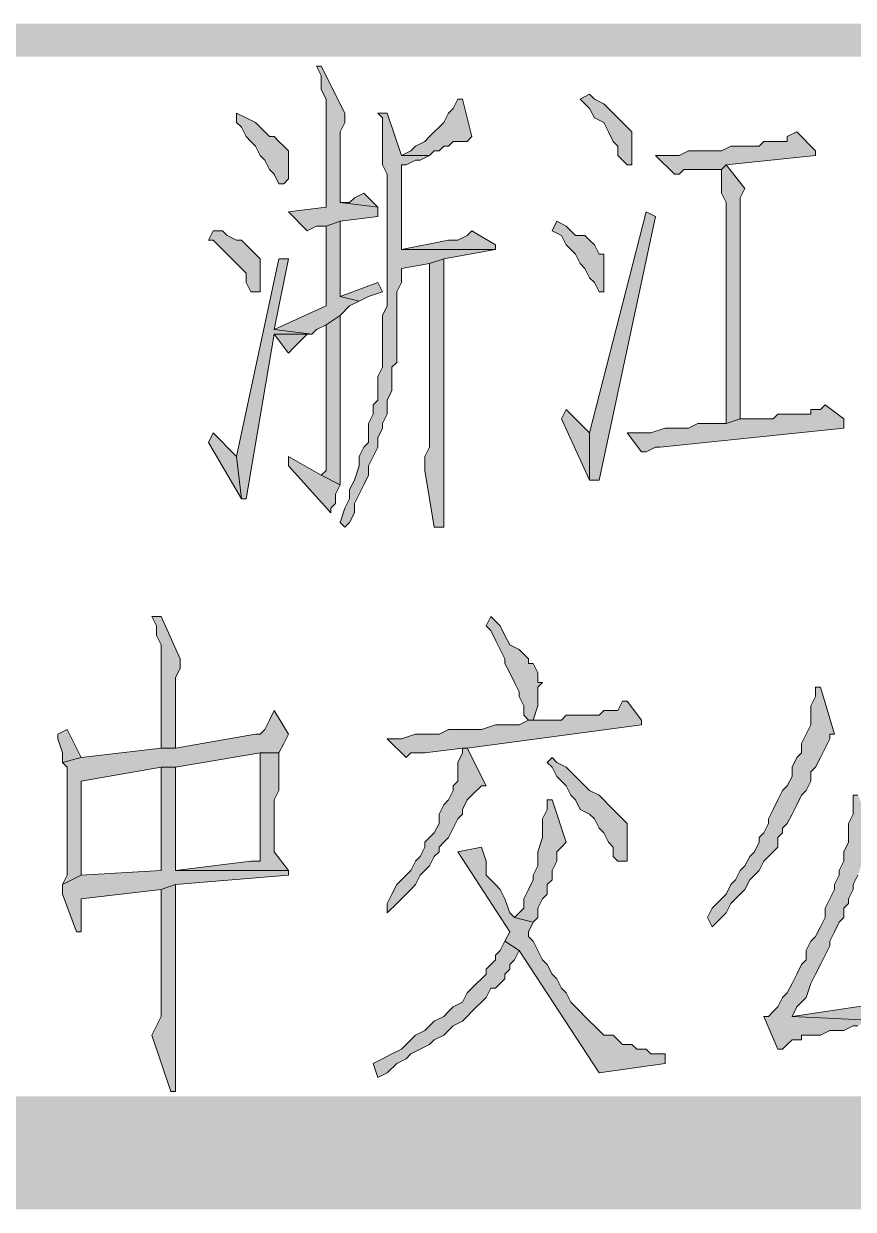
# Model space of a CAD drawing. Header units: inches. Extents: x 20 to 409, y 5 to 283.
# Drawn here: x 33.82 to 41.28, y 5.1 to 15.77 of the extents above; entities that cross this region are included whole.
import ezdxf

# ---------------------------------------------------------------- set-up
doc = ezdxf.new("R2010")
doc.units = ezdxf.units.IN
doc.header["$MEASUREMENT"] = 0
doc.layers.add('C00-00-00', color=7, linetype='Continuous')

msp = doc.modelspace()

# ---------------------------------------------------------------- hatches: boundary and pattern name
at = {"layer": 'C00-00-00'}
h = msp.add_hatch(color=0, dxfattribs=at)
h.dxf.hatch_style = 2
h.paths.add_polyline_path([(28.33, 15.766), (28.33, 15.469), (408.314, 15.766)])
h = msp.add_hatch(color=0, dxfattribs=at)
h.dxf.hatch_style = 2
h.paths.add_polyline_path([(28.33, 15.469), (408.314, 15.766), (408.314, 15.469)])
h = msp.add_hatch(color=0, dxfattribs=at)
h.dxf.hatch_style = 2
h.paths.add_polyline_path([(36.5, 15.385), (36.458, 15.385), (36.5, 15.3), (36.5, 15.173), (36.543, 15.088), (36.543, 14.115), (36.204, 14.072), (36.373, 13.903), (36.458, 13.945), (36.543, 13.945), (36.67, 13.988), (37.008, 14.03), (37.008, 14.115), (36.67, 14.157), (36.67, 14.538), (36.67, 14.58), (36.67, 14.792), (36.712, 14.877), (36.712, 14.961)])
h = msp.add_hatch(color=0, dxfattribs=at)
h.dxf.hatch_style = 2
h.paths.add_polyline_path([(37.77, 15.088), (37.728, 15.088), (37.686, 15.004), (37.643, 14.961), (37.601, 14.877), (37.559, 14.834), (37.516, 14.792), (37.474, 14.75), (37.432, 14.707), (37.347, 14.665), (37.305, 14.623), (37.22, 14.58), (37.474, 14.58), (37.516, 14.623), (37.559, 14.623), (37.601, 14.665), (37.643, 14.665), (37.686, 14.707), (37.813, 14.707), (37.855, 14.75)])
h = msp.add_hatch(color=0, dxfattribs=at)
h.dxf.hatch_style = 2
h.paths.add_polyline_path([(38.913, 15.131), (38.829, 15.088), (38.871, 15.046), (38.913, 15.004), (38.956, 14.919), (39.04, 14.877), (39.083, 14.792), (39.125, 14.707), (39.167, 14.665), (39.167, 14.58), (39.21, 14.538), (39.252, 14.496), (39.294, 14.496), (39.294, 14.538), (39.294, 14.792), (39.252, 14.834), (39.21, 14.877), (39.167, 14.919), (39.125, 14.961), (39.083, 15.004), (39.04, 15.046), (38.956, 15.088)])
h = msp.add_hatch(color=0, dxfattribs=at)
h.dxf.hatch_style = 2
h.paths.add_polyline_path([(35.738, 14.961), (35.738, 14.877), (35.781, 14.834), (35.823, 14.75), (35.865, 14.707), (35.908, 14.665), (35.95, 14.58), (35.992, 14.538), (36.035, 14.453), (36.077, 14.411), (36.119, 14.326), (36.162, 14.326), (36.204, 14.369), (36.204, 14.623), (36.162, 14.665), (36.119, 14.707), (36.077, 14.75), (36.035, 14.75), (35.992, 14.792), (35.95, 14.834), (35.908, 14.877), (35.823, 14.919)])
h = msp.add_hatch(color=0, dxfattribs=at)
h.dxf.hatch_style = 2
h.paths.add_polyline_path([(37.093, 14.961), (37.008, 14.961), (37.051, 14.919), (37.051, 14.496), (37.093, 14.411), (37.093, 13.226), (37.051, 13.141), (37.051, 12.887), (37.051, 12.802), (37.051, 12.675), (37.008, 12.591), (37.008, 12.379), (36.966, 12.337), (36.966, 12.252), (36.924, 12.167), (36.924, 11.998), (36.881, 11.956), (36.839, 11.871), (36.839, 11.786), (36.797, 11.659), (36.754, 11.575), (36.754, 11.49), (36.712, 11.405), (36.67, 11.278), (36.712, 11.236), (36.754, 11.278), (36.797, 11.363), (36.797, 11.448), (36.839, 11.532), (36.881, 11.617), (36.924, 11.702), (36.924, 11.786), (36.966, 11.871), (37.008, 11.956), (37.008, 12.04), (37.051, 12.125), (37.051, 12.167), (37.093, 12.252), (37.093, 12.379), (37.135, 12.464), (37.135, 12.675), (37.178, 12.718), (37.178, 13.353), (37.22, 13.437), (37.22, 13.564), (37.474, 13.607), (37.601, 13.649), (38.067, 13.734), (37.22, 13.734), (37.22, 13.861), (37.22, 14.496), (37.262, 14.496), (37.347, 14.538), (37.389, 14.538), (37.474, 14.58), (37.22, 14.58)])
h = msp.add_hatch(color=0, dxfattribs=at)
h.dxf.hatch_style = 2
h.paths.add_polyline_path([(40.776, 14.792), (40.691, 14.75), (40.691, 14.707), (40.649, 14.707), (40.48, 14.707), (40.437, 14.665), (40.183, 14.665), (40.099, 14.623), (39.802, 14.623), (39.718, 14.58), (39.506, 14.58), (39.675, 14.411), (39.718, 14.411), (39.76, 14.453), (40.099, 14.453), (40.141, 14.496), (40.945, 14.58), (40.945, 14.623)])
h = msp.add_hatch(color=0, dxfattribs=at)
h.dxf.hatch_style = 2
h.paths.add_polyline_path([(40.141, 14.496), (40.099, 14.453), (40.099, 14.242), (40.141, 14.157), (40.141, 12.167), (40.268, 12.21), (40.268, 13.988), (40.268, 14.03), (40.268, 14.199), (40.31, 14.284)])
h = msp.add_hatch(color=0, dxfattribs=at)
h.dxf.hatch_style = 2
h.paths.add_polyline_path([(36.881, 14.242), (36.797, 14.199), (36.754, 14.157), (36.67, 14.157), (37.008, 14.115)])
h = msp.add_hatch(color=0, dxfattribs=at)
h.dxf.hatch_style = 2
h.paths.add_polyline_path([(36.67, 13.988), (36.543, 13.945), (36.543, 13.226), (36.077, 13.014), (36.416, 12.972), (36.458, 13.014), (36.543, 13.056), (36.67, 13.141), (36.754, 13.226), (36.839, 13.268), (36.67, 13.31)])
h = msp.add_hatch(color=0, dxfattribs=at)
h.dxf.hatch_style = 2
h.paths.add_polyline_path([(38.617, 13.988), (38.575, 13.903), (38.659, 13.861), (38.702, 13.776), (38.744, 13.734), (38.786, 13.691), (38.829, 13.607), (38.871, 13.564), (38.913, 13.48), (38.956, 13.437), (38.998, 13.353), (39.04, 13.353), (39.04, 13.437), (39.04, 13.691), (38.998, 13.691), (38.956, 13.776), (38.913, 13.818), (38.871, 13.861), (38.786, 13.861), (38.744, 13.903), (38.702, 13.945)])
h = msp.add_hatch(color=0, dxfattribs=at)
h.dxf.hatch_style = 2
h.paths.add_polyline_path([(39.421, 14.072), (38.913, 12.083), (38.913, 11.659), (38.998, 11.659), (39.506, 14.03)])
h = msp.add_hatch(color=0, dxfattribs=at)
h.dxf.hatch_style = 2
h.paths.add_polyline_path([(35.527, 13.903), (35.484, 13.818), (35.527, 13.818), (35.569, 13.776), (35.611, 13.734), (35.654, 13.691), (35.696, 13.649), (35.781, 13.564), (35.823, 13.522), (35.823, 13.437), (35.865, 13.353), (35.95, 13.353), (35.95, 13.437), (35.95, 13.649), (35.908, 13.691), (35.823, 13.776), (35.781, 13.818), (35.738, 13.818), (35.654, 13.861), (35.611, 13.903)])
h = msp.add_hatch(color=0, dxfattribs=at)
h.dxf.hatch_style = 2
h.paths.add_polyline_path([(37.855, 13.903), (37.813, 13.861), (37.728, 13.818), (37.643, 13.818), (37.22, 13.734), (38.067, 13.734), (38.067, 13.776)])
h = msp.add_hatch(color=0, dxfattribs=at)
h.dxf.hatch_style = 2
h.paths.add_polyline_path([(36.119, 13.649), (35.738, 11.871), (35.781, 11.49), (35.823, 11.49), (36.077, 12.972), (36.416, 12.972), (36.077, 13.014), (36.204, 13.649)])
h = msp.add_hatch(color=0, dxfattribs=at)
h.dxf.hatch_style = 2
h.paths.add_polyline_path([(37.601, 13.649), (37.474, 13.607), (37.474, 11.956), (37.432, 11.871), (37.432, 11.744), (37.516, 11.236), (37.601, 11.236)])
h = msp.add_hatch(color=0, dxfattribs=at)
h.dxf.hatch_style = 2
h.paths.add_polyline_path([(37.008, 13.437), (36.67, 13.31), (36.839, 13.268), (36.924, 13.31), (37.051, 13.353)])
h = msp.add_hatch(color=0, dxfattribs=at)
h.dxf.hatch_style = 2
h.paths.add_polyline_path([(36.67, 13.141), (36.543, 13.056), (36.543, 11.744), (36.5, 11.702), (36.67, 11.617)])
h = msp.add_hatch(color=0, dxfattribs=at)
h.dxf.hatch_style = 2
h.paths.add_polyline_path([(36.416, 12.972), (36.077, 12.972), (36.204, 12.802), (36.246, 12.845), (36.289, 12.887), (36.331, 12.929), (36.373, 12.972)])
h = msp.add_hatch(color=0, dxfattribs=at)
h.dxf.hatch_style = 2
h.paths.add_polyline_path([(38.702, 12.294), (38.659, 12.21), (38.913, 11.659), (38.913, 12.083)])
h = msp.add_hatch(color=0, dxfattribs=at)
h.dxf.hatch_style = 2
h.paths.add_polyline_path([(41.03, 12.337), (40.988, 12.294), (40.903, 12.294), (40.903, 12.252), (40.607, 12.252), (40.564, 12.21), (40.268, 12.21), (40.141, 12.167), (39.887, 12.167), (39.802, 12.125), (39.675, 12.125), (39.591, 12.125), (39.464, 12.083), (39.252, 12.083), (39.379, 11.913), (39.421, 11.913), (39.506, 11.956), (39.548, 11.956), (41.199, 12.125), (41.199, 12.21)])
h = msp.add_hatch(color=0, dxfattribs=at)
h.dxf.hatch_style = 2
h.paths.add_polyline_path([(35.527, 12.083), (35.484, 11.998), (35.781, 11.49), (35.738, 11.871)])
h = msp.add_hatch(color=0, dxfattribs=at)
h.dxf.hatch_style = 2
h.paths.add_polyline_path([(36.204, 11.871), (36.204, 11.786), (36.585, 11.363), (36.585, 11.405), (36.627, 11.448), (36.627, 11.532), (36.67, 11.617), (36.5, 11.702)])
h = msp.add_hatch(color=0, dxfattribs=at)
h.dxf.hatch_style = 2
h.paths.add_polyline_path([(35.061, 10.432), (34.976, 10.432), (35.019, 10.347), (35.019, 10.262), (35.061, 10.178), (35.061, 9.246), (35.188, 9.246), (35.188, 9.543), (35.188, 9.585), (35.188, 9.881), (35.23, 9.966), (35.23, 10.051)])
h = msp.add_hatch(color=0, dxfattribs=at)
h.dxf.hatch_style = 2
h.paths.add_polyline_path([(38.024, 10.432), (37.982, 10.347), (38.024, 10.305), (38.067, 10.22), (38.109, 10.135), (38.151, 10.051), (38.151, 10.008), (38.194, 9.924), (38.236, 9.839), (38.278, 9.754), (38.278, 9.712), (38.321, 9.627), (38.321, 9.543), (38.363, 9.5), (38.405, 9.5), (38.448, 9.627), (38.448, 9.797), (38.49, 9.839), (38.448, 9.839), (38.448, 9.924), (38.405, 10.008), (38.363, 10.008), (38.363, 10.051), (38.321, 10.093), (38.278, 10.135), (38.194, 10.178), (38.151, 10.262), (38.109, 10.347)])
h = msp.add_hatch(color=0, dxfattribs=at)
h.dxf.hatch_style = 2
h.paths.add_polyline_path([(40.988, 9.797), (40.945, 9.797), (40.945, 9.754), (40.945, 9.712), (40.903, 9.627), (40.903, 9.458), (40.861, 9.373), (40.818, 9.289), (40.818, 9.204), (40.776, 9.162), (40.734, 9.077), (40.734, 8.992), (40.691, 8.908), (40.649, 8.865), (40.607, 8.781), (40.564, 8.696), (40.522, 8.611), (40.522, 8.569), (40.48, 8.484), (40.437, 8.442), (40.437, 8.4), (40.395, 8.315), (40.353, 8.273), (40.31, 8.188), (40.268, 8.146), (40.226, 8.061), (40.183, 8.019), (40.141, 7.934), (40.056, 7.849), (40.014, 7.807), (39.972, 7.722), (40.014, 7.638), (40.099, 7.722), (40.141, 7.765), (40.183, 7.849), (40.268, 7.934), (40.31, 7.976), (40.353, 8.061), (40.395, 8.103), (40.437, 8.146), (40.48, 8.23), (40.522, 8.273), (40.564, 8.315), (40.607, 8.357), (40.607, 8.442), (40.649, 8.484), (40.649, 8.527), (40.691, 8.569), (40.734, 8.654), (40.776, 8.738), (40.818, 8.823), (40.861, 8.865), (40.903, 8.95), (40.903, 9.035), (40.945, 9.077), (40.988, 9.162), (41.03, 9.246), (41.072, 9.331), (41.072, 9.373), (41.115, 9.373)])
h = msp.add_hatch(color=0, dxfattribs=at)
h.dxf.hatch_style = 2
h.paths.add_polyline_path([(39.252, 9.67), (39.21, 9.67), (39.167, 9.585), (39.04, 9.585), (38.998, 9.543), (38.702, 9.543), (38.659, 9.5), (38.363, 9.5), (38.278, 9.458), (38.236, 9.458), (38.067, 9.458), (37.94, 9.416), (37.643, 9.416), (37.559, 9.373), (37.347, 9.373), (37.22, 9.331), (37.093, 9.331), (37.262, 9.162), (37.305, 9.204), (37.432, 9.204), (37.77, 9.246), (37.813, 9.246), (39.379, 9.458), (39.379, 9.5)])
h = msp.add_hatch(color=0, dxfattribs=at)
h.dxf.hatch_style = 2
h.paths.add_polyline_path([(36.077, 9.585), (36.035, 9.5), (35.992, 9.416), (35.95, 9.373), (35.908, 9.373), (35.188, 9.246), (35.061, 9.246), (34.341, 9.162), (34.172, 9.119), (34.214, 9.077), (34.214, 8.103), (34.172, 8.019), (34.341, 8.103), (34.341, 8.188), (34.341, 8.95), (35.061, 9.077), (35.188, 9.077), (35.95, 9.204), (36.119, 9.204), (36.162, 9.289), (36.204, 9.373)])
h = msp.add_hatch(color=0, dxfattribs=at)
h.dxf.hatch_style = 2
h.paths.add_polyline_path([(34.214, 9.416), (34.13, 9.373), (34.13, 9.331), (34.172, 9.204), (34.172, 9.119), (34.341, 9.162)])
h = msp.add_hatch(color=0, dxfattribs=at)
h.dxf.hatch_style = 2
h.paths.add_polyline_path([(36.119, 9.204), (35.95, 9.204), (35.95, 8.23), (35.865, 8.23), (35.188, 8.146), (36.204, 8.146), (36.077, 8.315), (36.077, 8.781), (36.119, 8.865)])
h = msp.add_hatch(color=0, dxfattribs=at)
h.dxf.hatch_style = 2
h.paths.add_polyline_path([(37.813, 9.246), (37.77, 9.246), (37.77, 9.204), (37.728, 9.119), (37.728, 8.95), (37.686, 8.908), (37.686, 8.865), (37.643, 8.781), (37.601, 8.738), (37.559, 8.654), (37.559, 8.569), (37.516, 8.484), (37.474, 8.442), (37.432, 8.4), (37.432, 8.357), (37.389, 8.273), (37.347, 8.23), (37.305, 8.146), (37.262, 8.103), (37.178, 8.019), (37.135, 7.934), (37.093, 7.849), (37.093, 7.765), (37.178, 7.849), (37.22, 7.892), (37.305, 7.976), (37.347, 8.019), (37.389, 8.103), (37.432, 8.146), (37.474, 8.188), (37.516, 8.273), (37.559, 8.315), (37.559, 8.357), (37.601, 8.4), (37.643, 8.442), (37.686, 8.527), (37.728, 8.611), (37.77, 8.654), (37.77, 8.696), (37.813, 8.781), (37.855, 8.823), (37.94, 8.908), (37.982, 8.908)])
h = msp.add_hatch(color=0, dxfattribs=at)
h.dxf.hatch_style = 2
h.paths.add_polyline_path([(35.188, 9.077), (35.061, 9.077), (35.061, 8.992), (35.061, 8.146), (34.341, 8.103), (34.172, 8.019), (34.172, 7.934), (34.299, 7.595), (34.341, 7.595), (34.341, 7.68), (34.341, 7.892), (35.061, 7.976), (35.188, 8.019), (36.204, 8.103), (36.204, 8.146), (35.188, 8.146), (35.188, 8.4), (35.188, 8.527)])
h = msp.add_hatch(color=0, dxfattribs=at)
h.dxf.hatch_style = 2
h.paths.add_polyline_path([(38.575, 9.162), (38.532, 9.119), (38.575, 9.077), (38.617, 8.992), (38.659, 8.95), (38.702, 8.908), (38.744, 8.823), (38.786, 8.781), (38.829, 8.696), (38.913, 8.654), (38.956, 8.611), (38.998, 8.527), (39.04, 8.484), (39.083, 8.4), (39.125, 8.357), (39.125, 8.273), (39.167, 8.23), (39.252, 8.23), (39.252, 8.315), (39.252, 8.569), (39.21, 8.611), (39.167, 8.654), (39.083, 8.738), (39.04, 8.781), (38.998, 8.823), (38.913, 8.865), (38.871, 8.908), (38.829, 8.95), (38.744, 9.035), (38.702, 9.077), (38.617, 9.119)])
h = msp.add_hatch(color=0, dxfattribs=at)
h.dxf.hatch_style = 2
h.paths.add_polyline_path([(38.575, 8.781), (38.532, 8.781), (38.532, 8.738), (38.532, 8.696), (38.49, 8.611), (38.49, 8.442), (38.448, 8.315), (38.448, 8.188), (38.405, 8.103), (38.405, 8.061), (38.363, 7.976), (38.321, 7.892), (38.321, 7.807), (38.278, 7.765), (38.236, 7.722), (38.405, 7.68), (38.448, 7.722), (38.448, 7.807), (38.49, 7.892), (38.532, 7.934), (38.532, 8.019), (38.575, 8.061), (38.575, 8.146), (38.617, 8.23), (38.617, 8.315), (38.659, 8.357), (38.702, 8.4)])
h = msp.add_hatch(color=0, dxfattribs=at)
h.dxf.hatch_style = 2
h.paths.add_polyline_path([(41.326, 8.823), (41.284, 8.823), (41.284, 8.738), (41.284, 8.654), (41.242, 8.569), (41.242, 8.4), (41.199, 8.315), (41.199, 8.23), (41.157, 8.146), (41.157, 8.103), (41.115, 8.019), (41.115, 7.976), (41.072, 7.892), (41.03, 7.807), (41.03, 7.722), (40.988, 7.638), (40.945, 7.553), (40.903, 7.511), (40.861, 7.426), (40.861, 7.341), (40.818, 7.299), (40.776, 7.214), (40.734, 7.13), (40.691, 7.045), (40.649, 7.003), (40.607, 6.918), (40.564, 6.876), (40.522, 6.833), (40.48, 6.833), (40.607, 6.537), (40.649, 6.537), (40.691, 6.579), (40.734, 6.622), (40.818, 6.622), (40.818, 6.664), (40.988, 6.664), (41.072, 6.706), (41.199, 6.706), (41.284, 6.749), (41.326, 6.749), (41.411, 6.791), (41.623, 6.791), (40.734, 6.833), (40.776, 6.918), (40.861, 7.003), (40.903, 7.13), (40.945, 7.214), (40.988, 7.299), (41.03, 7.384), (41.072, 7.468), (41.072, 7.511), (41.115, 7.595), (41.157, 7.68), (41.199, 7.722), (41.199, 7.807), (41.242, 7.849), (41.242, 7.892), (41.284, 7.976), (41.284, 8.019), (41.326, 8.103), (41.369, 8.23), (41.411, 8.315), (41.411, 8.357), (41.453, 8.4), (41.496, 8.442)])
h = msp.add_hatch(color=0, dxfattribs=at)
h.dxf.hatch_style = 2
h.paths.add_polyline_path([(37.94, 8.357), (37.728, 8.315), (38.194, 7.595), (38.151, 7.511), (38.278, 7.426), (38.998, 6.325), (39.591, 6.41), (39.591, 6.495), (39.548, 6.495), (39.464, 6.495), (39.421, 6.537), (39.337, 6.537), (39.294, 6.579), (39.21, 6.579), (39.167, 6.622), (39.125, 6.664), (39.04, 6.664), (38.998, 6.706), (38.956, 6.749), (38.913, 6.791), (38.871, 6.833), (38.829, 6.876), (38.786, 6.918), (38.744, 6.96), (38.702, 7.045), (38.659, 7.087), (38.617, 7.172), (38.575, 7.214), (38.532, 7.299), (38.49, 7.341), (38.448, 7.426), (38.405, 7.511), (38.363, 7.553), (38.363, 7.595), (38.405, 7.68), (38.236, 7.722), (38.194, 7.765), (38.151, 7.892), (38.109, 7.976), (38.067, 8.019), (38.024, 8.061), (37.982, 8.103), (37.982, 8.23)])
h = msp.add_hatch(color=0, dxfattribs=at)
h.dxf.hatch_style = 2
h.paths.add_polyline_path([(35.188, 8.019), (35.061, 7.976), (35.061, 6.833), (35.019, 6.749), (34.976, 6.664), (35.146, 6.156), (35.188, 6.156), (35.188, 6.791), (35.188, 7.003), (35.188, 7.172)])
h = msp.add_hatch(color=0, dxfattribs=at)
h.dxf.hatch_style = 2
h.paths.add_polyline_path([(41.623, 7.722), (41.538, 7.68), (41.58, 7.595), (41.623, 7.553), (41.665, 7.468), (41.707, 7.384), (41.75, 7.299), (41.792, 7.214), (41.834, 7.172), (41.834, 7.087), (41.877, 7.003), (40.734, 6.833), (41.623, 6.791), (41.707, 6.833), (41.834, 6.833), (41.919, 6.876), (42.173, 6.918), (42.173, 6.96), (42.131, 6.96), (42.131, 7.045), (42.088, 7.087), (42.046, 7.13), (42.004, 7.172), (41.961, 7.257), (41.919, 7.341), (41.834, 7.426), (41.792, 7.511), (41.707, 7.595)])
h = msp.add_hatch(color=0, dxfattribs=at)
h.dxf.hatch_style = 2
h.paths.add_polyline_path([(38.151, 7.511), (38.109, 7.426), (38.067, 7.384), (38.067, 7.341), (38.024, 7.299), (37.982, 7.257), (37.982, 7.214), (37.94, 7.172), (37.897, 7.13), (37.855, 7.087), (37.813, 7.045), (37.77, 6.96), (37.686, 6.918), (37.643, 6.876), (37.601, 6.833), (37.516, 6.791), (37.474, 6.749), (37.432, 6.706), (37.347, 6.664), (37.262, 6.579), (37.22, 6.537), (37.135, 6.495), (37.051, 6.452), (36.966, 6.41), (37.008, 6.283), (37.093, 6.325), (37.178, 6.41), (37.262, 6.452), (37.305, 6.495), (37.389, 6.537), (37.474, 6.579), (37.516, 6.622), (37.601, 6.664), (37.643, 6.706), (37.686, 6.749), (37.77, 6.791), (37.813, 6.833), (37.855, 6.876), (37.897, 6.918), (37.94, 6.96), (37.982, 7.003), (38.024, 7.087), (38.067, 7.087), (38.109, 7.13), (38.151, 7.172), (38.151, 7.214), (38.194, 7.257), (38.194, 7.299), (38.236, 7.341), (38.278, 7.426)])
h = msp.add_hatch(color=0, dxfattribs=at)
h.dxf.hatch_style = 2
h.paths.add_polyline_path([(28.838, 6.114), (27.822, 5.098), (407.806, 6.114)])
h = msp.add_hatch(color=0, dxfattribs=at)
h.dxf.hatch_style = 2
h.paths.add_polyline_path([(27.822, 5.098), (407.806, 6.114), (408.822, 5.098)])

# ---------------------------------------------------------------- linework, layer by layer
at = {"layer": 'C00-00-00', "color": 0, "lineweight": 0}
for points in [[(36.5, 15.385), (36.458, 15.385), (36.5, 15.3), (36.5, 15.173), (36.543, 15.088), (36.543, 14.115), (36.204, 14.072), (36.373, 13.903), (36.458, 13.945), (36.543, 13.945), (36.67, 13.988), (37.008, 14.03), (37.008, 14.115), (36.67, 14.157), (36.67, 14.538), (36.67, 14.58), (36.67, 14.792), (36.712, 14.877), (36.712, 14.961)], [(37.77, 15.088), (37.728, 15.088), (37.686, 15.004), (37.643, 14.961), (37.601, 14.877), (37.559, 14.834), (37.516, 14.792), (37.474, 14.75), (37.432, 14.707), (37.347, 14.665), (37.305, 14.623), (37.22, 14.58), (37.474, 14.58), (37.516, 14.623), (37.559, 14.623), (37.601, 14.665), (37.643, 14.665), (37.686, 14.707), (37.813, 14.707), (37.855, 14.75)], [(38.913, 15.131), (38.829, 15.088), (38.871, 15.046), (38.913, 15.004), (38.956, 14.919), (39.04, 14.877), (39.083, 14.792), (39.125, 14.707), (39.167, 14.665), (39.167, 14.58), (39.21, 14.538), (39.252, 14.496), (39.294, 14.496), (39.294, 14.538), (39.294, 14.792), (39.252, 14.834), (39.21, 14.877), (39.167, 14.919), (39.125, 14.961), (39.083, 15.004), (39.04, 15.046), (38.956, 15.088)], [(35.738, 14.961), (35.738, 14.877), (35.781, 14.834), (35.823, 14.75), (35.865, 14.707), (35.908, 14.665), (35.95, 14.58), (35.992, 14.538), (36.035, 14.453), (36.077, 14.411), (36.119, 14.326), (36.162, 14.326), (36.204, 14.369), (36.204, 14.623), (36.162, 14.665), (36.119, 14.707), (36.077, 14.75), (36.035, 14.75), (35.992, 14.792), (35.95, 14.834), (35.908, 14.877), (35.823, 14.919)], [(37.093, 14.961), (37.008, 14.961), (37.051, 14.919), (37.051, 14.496), (37.093, 14.411), (37.093, 13.226), (37.051, 13.141), (37.051, 12.887), (37.051, 12.802), (37.051, 12.675), (37.008, 12.591), (37.008, 12.379), (36.966, 12.337), (36.966, 12.252), (36.924, 12.167), (36.924, 11.998), (36.881, 11.956), (36.839, 11.871), (36.839, 11.786), (36.797, 11.659), (36.754, 11.575), (36.754, 11.49), (36.712, 11.405), (36.67, 11.278), (36.712, 11.236), (36.754, 11.278), (36.797, 11.363), (36.797, 11.448), (36.839, 11.532), (36.881, 11.617), (36.924, 11.702), (36.924, 11.786), (36.966, 11.871), (37.008, 11.956), (37.008, 12.04), (37.051, 12.125), (37.051, 12.167), (37.093, 12.252), (37.093, 12.379), (37.135, 12.464), (37.135, 12.675), (37.178, 12.718), (37.178, 13.353), (37.22, 13.437), (37.22, 13.564), (37.474, 13.607), (37.601, 13.649), (38.067, 13.734), (37.22, 13.734), (37.22, 13.861), (37.22, 14.496), (37.262, 14.496), (37.347, 14.538), (37.389, 14.538), (37.474, 14.58), (37.22, 14.58)], [(40.776, 14.792), (40.691, 14.75), (40.691, 14.707), (40.649, 14.707), (40.48, 14.707), (40.437, 14.665), (40.183, 14.665), (40.099, 14.623), (39.802, 14.623), (39.718, 14.58), (39.506, 14.58), (39.675, 14.411), (39.718, 14.411), (39.76, 14.453), (40.099, 14.453), (40.141, 14.496), (40.945, 14.58), (40.945, 14.623)], [(40.141, 14.496), (40.099, 14.453), (40.099, 14.242), (40.141, 14.157), (40.141, 12.167), (40.268, 12.21), (40.268, 13.988), (40.268, 14.03), (40.268, 14.199), (40.31, 14.284)], [(36.881, 14.242), (36.797, 14.199), (36.754, 14.157), (36.67, 14.157), (37.008, 14.115)], [(36.67, 13.988), (36.543, 13.945), (36.543, 13.226), (36.077, 13.014), (36.416, 12.972), (36.458, 13.014), (36.543, 13.056), (36.67, 13.141), (36.754, 13.226), (36.839, 13.268), (36.67, 13.31)], [(38.617, 13.988), (38.575, 13.903), (38.659, 13.861), (38.702, 13.776), (38.744, 13.734), (38.786, 13.691), (38.829, 13.607), (38.871, 13.564), (38.913, 13.48), (38.956, 13.437), (38.998, 13.353), (39.04, 13.353), (39.04, 13.437), (39.04, 13.691), (38.998, 13.691), (38.956, 13.776), (38.913, 13.818), (38.871, 13.861), (38.786, 13.861), (38.744, 13.903), (38.702, 13.945)], [(39.421, 14.072), (38.913, 12.083), (38.913, 11.659), (38.998, 11.659), (39.506, 14.03)], [(35.527, 13.903), (35.484, 13.818), (35.527, 13.818), (35.569, 13.776), (35.611, 13.734), (35.654, 13.691), (35.696, 13.649), (35.781, 13.564), (35.823, 13.522), (35.823, 13.437), (35.865, 13.353), (35.95, 13.353), (35.95, 13.437), (35.95, 13.649), (35.908, 13.691), (35.823, 13.776), (35.781, 13.818), (35.738, 13.818), (35.654, 13.861), (35.611, 13.903)], [(37.855, 13.903), (37.813, 13.861), (37.728, 13.818), (37.643, 13.818), (37.22, 13.734), (38.067, 13.734), (38.067, 13.776)], [(36.119, 13.649), (35.738, 11.871), (35.781, 11.49), (35.823, 11.49), (36.077, 12.972), (36.416, 12.972), (36.077, 13.014), (36.204, 13.649)], [(37.601, 13.649), (37.474, 13.607), (37.474, 11.956), (37.432, 11.871), (37.432, 11.744), (37.516, 11.236), (37.601, 11.236)], [(37.008, 13.437), (36.67, 13.31), (36.839, 13.268), (36.924, 13.31), (37.051, 13.353)], [(36.67, 13.141), (36.543, 13.056), (36.543, 11.744), (36.5, 11.702), (36.67, 11.617)], [(36.416, 12.972), (36.077, 12.972), (36.204, 12.802), (36.246, 12.845), (36.289, 12.887), (36.331, 12.929), (36.373, 12.972)], [(38.702, 12.294), (38.659, 12.21), (38.913, 11.659), (38.913, 12.083)], [(41.03, 12.337), (40.988, 12.294), (40.903, 12.294), (40.903, 12.252), (40.607, 12.252), (40.564, 12.21), (40.268, 12.21), (40.141, 12.167), (39.887, 12.167), (39.802, 12.125), (39.675, 12.125), (39.591, 12.125), (39.464, 12.083), (39.252, 12.083), (39.379, 11.913), (39.421, 11.913), (39.506, 11.956), (39.548, 11.956), (41.199, 12.125), (41.199, 12.21)], [(35.527, 12.083), (35.484, 11.998), (35.781, 11.49), (35.738, 11.871)], [(36.204, 11.871), (36.204, 11.786), (36.585, 11.363), (36.585, 11.405), (36.627, 11.448), (36.627, 11.532), (36.67, 11.617), (36.5, 11.702)], [(35.061, 10.432), (34.976, 10.432), (35.019, 10.347), (35.019, 10.262), (35.061, 10.178), (35.061, 9.246), (35.188, 9.246), (35.188, 9.543), (35.188, 9.585), (35.188, 9.881), (35.23, 9.966), (35.23, 10.051)], [(38.024, 10.432), (37.982, 10.347), (38.024, 10.305), (38.067, 10.22), (38.109, 10.135), (38.151, 10.051), (38.151, 10.008), (38.194, 9.924), (38.236, 9.839), (38.278, 9.754), (38.278, 9.712), (38.321, 9.627), (38.321, 9.543), (38.363, 9.5), (38.405, 9.5), (38.448, 9.627), (38.448, 9.797), (38.49, 9.839), (38.448, 9.839), (38.448, 9.924), (38.405, 10.008), (38.363, 10.008), (38.363, 10.051), (38.321, 10.093), (38.278, 10.135), (38.194, 10.178), (38.151, 10.262), (38.109, 10.347)], [(40.988, 9.797), (40.945, 9.797), (40.945, 9.754), (40.945, 9.712), (40.903, 9.627), (40.903, 9.458), (40.861, 9.373), (40.818, 9.289), (40.818, 9.204), (40.776, 9.162), (40.734, 9.077), (40.734, 8.992), (40.691, 8.908), (40.649, 8.865), (40.607, 8.781), (40.564, 8.696), (40.522, 8.611), (40.522, 8.569), (40.48, 8.484), (40.437, 8.442), (40.437, 8.4), (40.395, 8.315), (40.353, 8.273), (40.31, 8.188), (40.268, 8.146), (40.226, 8.061), (40.183, 8.019), (40.141, 7.934), (40.056, 7.849), (40.014, 7.807), (39.972, 7.722), (40.014, 7.638), (40.099, 7.722), (40.141, 7.765), (40.183, 7.849), (40.268, 7.934), (40.31, 7.976), (40.353, 8.061), (40.395, 8.103), (40.437, 8.146), (40.48, 8.23), (40.522, 8.273), (40.564, 8.315), (40.607, 8.357), (40.607, 8.442), (40.649, 8.484), (40.649, 8.527), (40.691, 8.569), (40.734, 8.654), (40.776, 8.738), (40.818, 8.823), (40.861, 8.865), (40.903, 8.95), (40.903, 9.035), (40.945, 9.077), (40.988, 9.162), (41.03, 9.246), (41.072, 9.331), (41.072, 9.373), (41.115, 9.373)], [(39.252, 9.67), (39.21, 9.67), (39.167, 9.585), (39.04, 9.585), (38.998, 9.543), (38.702, 9.543), (38.659, 9.5), (38.363, 9.5), (38.278, 9.458), (38.236, 9.458), (38.067, 9.458), (37.94, 9.416), (37.643, 9.416), (37.559, 9.373), (37.347, 9.373), (37.22, 9.331), (37.093, 9.331), (37.262, 9.162), (37.305, 9.204), (37.432, 9.204), (37.77, 9.246), (37.813, 9.246), (39.379, 9.458), (39.379, 9.5)], [(36.077, 9.585), (36.035, 9.5), (35.992, 9.416), (35.95, 9.373), (35.908, 9.373), (35.188, 9.246), (35.061, 9.246), (34.341, 9.162), (34.172, 9.119), (34.214, 9.077), (34.214, 8.103), (34.172, 8.019), (34.341, 8.103), (34.341, 8.188), (34.341, 8.95), (35.061, 9.077), (35.188, 9.077), (35.95, 9.204), (36.119, 9.204), (36.162, 9.289), (36.204, 9.373)], [(34.214, 9.416), (34.13, 9.373), (34.13, 9.331), (34.172, 9.204), (34.172, 9.119), (34.341, 9.162)], [(36.119, 9.204), (35.95, 9.204), (35.95, 8.23), (35.865, 8.23), (35.188, 8.146), (36.204, 8.146), (36.077, 8.315), (36.077, 8.781), (36.119, 8.865)], [(37.813, 9.246), (37.77, 9.246), (37.77, 9.204), (37.728, 9.119), (37.728, 8.95), (37.686, 8.908), (37.686, 8.865), (37.643, 8.781), (37.601, 8.738), (37.559, 8.654), (37.559, 8.569), (37.516, 8.484), (37.474, 8.442), (37.432, 8.4), (37.432, 8.357), (37.389, 8.273), (37.347, 8.23), (37.305, 8.146), (37.262, 8.103), (37.178, 8.019), (37.135, 7.934), (37.093, 7.849), (37.093, 7.765), (37.178, 7.849), (37.22, 7.892), (37.305, 7.976), (37.347, 8.019), (37.389, 8.103), (37.432, 8.146), (37.474, 8.188), (37.516, 8.273), (37.559, 8.315), (37.559, 8.357), (37.601, 8.4), (37.643, 8.442), (37.686, 8.527), (37.728, 8.611), (37.77, 8.654), (37.77, 8.696), (37.813, 8.781), (37.855, 8.823), (37.94, 8.908), (37.982, 8.908)], [(35.188, 9.077), (35.061, 9.077), (35.061, 8.992), (35.061, 8.146), (34.341, 8.103), (34.172, 8.019), (34.172, 7.934), (34.299, 7.595), (34.341, 7.595), (34.341, 7.68), (34.341, 7.892), (35.061, 7.976), (35.188, 8.019), (36.204, 8.103), (36.204, 8.146), (35.188, 8.146), (35.188, 8.4), (35.188, 8.527)], [(38.575, 9.162), (38.532, 9.119), (38.575, 9.077), (38.617, 8.992), (38.659, 8.95), (38.702, 8.908), (38.744, 8.823), (38.786, 8.781), (38.829, 8.696), (38.913, 8.654), (38.956, 8.611), (38.998, 8.527), (39.04, 8.484), (39.083, 8.4), (39.125, 8.357), (39.125, 8.273), (39.167, 8.23), (39.252, 8.23), (39.252, 8.315), (39.252, 8.569), (39.21, 8.611), (39.167, 8.654), (39.083, 8.738), (39.04, 8.781), (38.998, 8.823), (38.913, 8.865), (38.871, 8.908), (38.829, 8.95), (38.744, 9.035), (38.702, 9.077), (38.617, 9.119)], [(38.575, 8.781), (38.532, 8.781), (38.532, 8.738), (38.532, 8.696), (38.49, 8.611), (38.49, 8.442), (38.448, 8.315), (38.448, 8.188), (38.405, 8.103), (38.405, 8.061), (38.363, 7.976), (38.321, 7.892), (38.321, 7.807), (38.278, 7.765), (38.236, 7.722), (38.405, 7.68), (38.448, 7.722), (38.448, 7.807), (38.49, 7.892), (38.532, 7.934), (38.532, 8.019), (38.575, 8.061), (38.575, 8.146), (38.617, 8.23), (38.617, 8.315), (38.659, 8.357), (38.702, 8.4)], [(37.94, 8.357), (37.728, 8.315), (38.194, 7.595), (38.151, 7.511), (38.278, 7.426), (38.998, 6.325), (39.591, 6.41), (39.591, 6.495), (39.548, 6.495), (39.464, 6.495), (39.421, 6.537), (39.337, 6.537), (39.294, 6.579), (39.21, 6.579), (39.167, 6.622), (39.125, 6.664), (39.04, 6.664), (38.998, 6.706), (38.956, 6.749), (38.913, 6.791), (38.871, 6.833), (38.829, 6.876), (38.786, 6.918), (38.744, 6.96), (38.702, 7.045), (38.659, 7.087), (38.617, 7.172), (38.575, 7.214), (38.532, 7.299), (38.49, 7.341), (38.448, 7.426), (38.405, 7.511), (38.363, 7.553), (38.363, 7.595), (38.405, 7.68), (38.236, 7.722), (38.194, 7.765), (38.151, 7.892), (38.109, 7.976), (38.067, 8.019), (38.024, 8.061), (37.982, 8.103), (37.982, 8.23)], [(35.188, 8.019), (35.061, 7.976), (35.061, 6.833), (35.019, 6.749), (34.976, 6.664), (35.146, 6.156), (35.188, 6.156), (35.188, 6.791), (35.188, 7.003), (35.188, 7.172)], [(38.151, 7.511), (38.109, 7.426), (38.067, 7.384), (38.067, 7.341), (38.024, 7.299), (37.982, 7.257), (37.982, 7.214), (37.94, 7.172), (37.897, 7.13), (37.855, 7.087), (37.813, 7.045), (37.77, 6.96), (37.686, 6.918), (37.643, 6.876), (37.601, 6.833), (37.516, 6.791), (37.474, 6.749), (37.432, 6.706), (37.347, 6.664), (37.262, 6.579), (37.22, 6.537), (37.135, 6.495), (37.051, 6.452), (36.966, 6.41), (37.008, 6.283), (37.093, 6.325), (37.178, 6.41), (37.262, 6.452), (37.305, 6.495), (37.389, 6.537), (37.474, 6.579), (37.516, 6.622), (37.601, 6.664), (37.643, 6.706), (37.686, 6.749), (37.77, 6.791), (37.813, 6.833), (37.855, 6.876), (37.897, 6.918), (37.94, 6.96), (37.982, 7.003), (38.024, 7.087), (38.067, 7.087), (38.109, 7.13), (38.151, 7.172), (38.151, 7.214), (38.194, 7.257), (38.194, 7.299), (38.236, 7.341), (38.278, 7.426)]]:
    msp.add_lwpolyline(points, close=True, dxfattribs=at)
for points in [[(41.326, 8.823), (41.284, 8.823), (41.284, 8.738), (41.284, 8.654), (41.242, 8.569), (41.242, 8.4), (41.199, 8.315), (41.199, 8.23), (41.157, 8.146), (41.157, 8.103), (41.115, 8.019), (41.115, 7.976), (41.072, 7.892), (41.03, 7.807), (41.03, 7.722), (40.988, 7.638), (40.945, 7.553), (40.903, 7.511), (40.861, 7.426), (40.861, 7.341), (40.818, 7.299), (40.776, 7.214), (40.734, 7.13), (40.691, 7.045), (40.649, 7.003), (40.607, 6.918), (40.564, 6.876), (40.522, 6.833), (40.48, 6.833), (40.607, 6.537), (40.649, 6.537), (40.691, 6.579), (40.734, 6.622), (40.818, 6.622), (40.818, 6.664), (40.988, 6.664), (41.072, 6.706), (41.199, 6.706), (41.284, 6.749), (41.326, 6.749)], [(41.623, 6.791), (40.734, 6.833), (40.776, 6.918), (40.861, 7.003), (40.903, 7.13), (40.945, 7.214), (40.988, 7.299), (41.03, 7.384), (41.072, 7.468), (41.072, 7.511), (41.115, 7.595), (41.157, 7.68), (41.199, 7.722), (41.199, 7.807), (41.242, 7.849), (41.242, 7.892), (41.284, 7.976), (41.284, 8.019), (41.326, 8.103)], [(41.877, 7.003), (40.734, 6.833), (41.623, 6.791)]]:
    msp.add_lwpolyline(points, dxfattribs=at)

doc.saveas('drawing.dxf')
